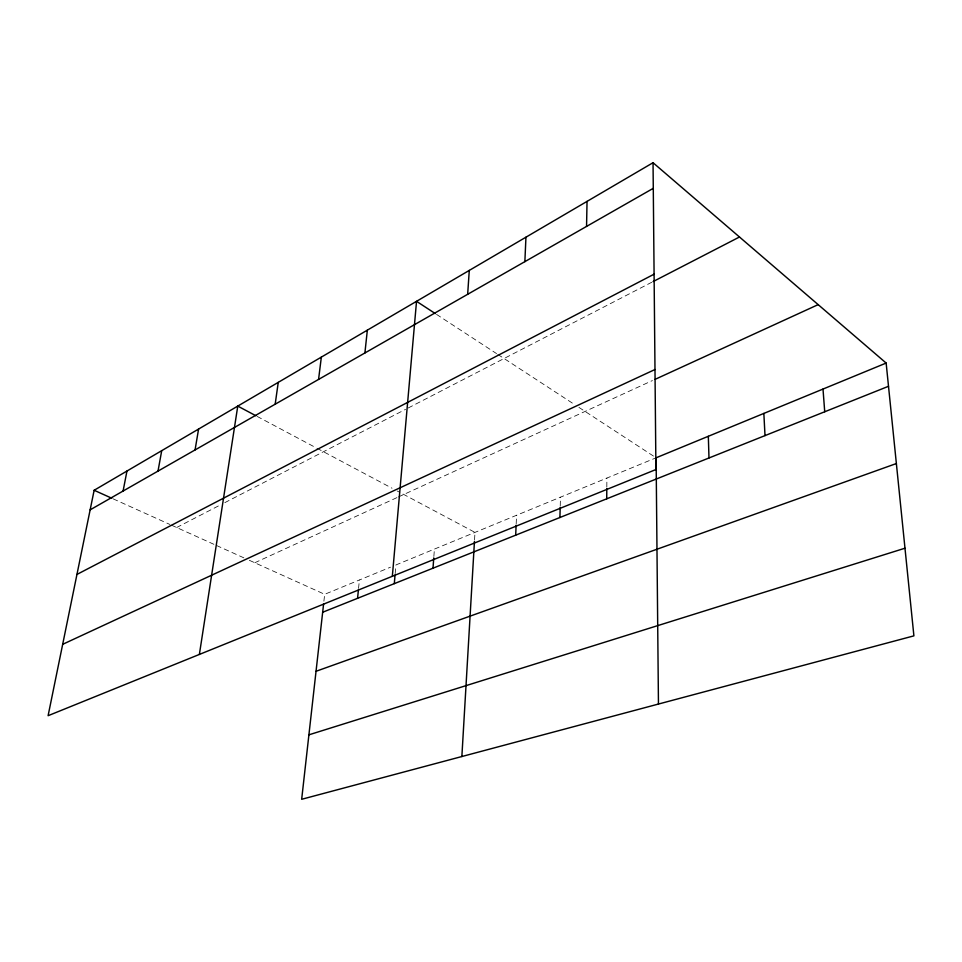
<?xml version="1.0" encoding="UTF-8"?>
<svg xmlns="http://www.w3.org/2000/svg" width="962" height="962" viewBox="0 0 962 962"><rect width="100%" height="100%" fill="white"/><g stroke="black" fill="none" stroke-linecap="round" stroke-linejoin="round"><path stroke-width="0.72" stroke-dasharray="4.81 3.61" d="M606.818 486.952L606.902 478.054M560.233 505.892L560.461 497.186M516.185 523.797L516.558 515.271M474.543 539.886L474.987 532.395L397.246 491.005M433.862 556.445L434.403 549.098M395.178 573.58L395.923 564.947L654.749 458.357M358.549 588.443L359.403 579.99M323.893 601.202L324.675 594.3L390.512 567.183M176.659 527.513L219.552 505.363M224.831 502.645L405.555 409.355M408.201 407.996L651.743 282.275M254.774 562.758L397.053 497.57M398.4 496.945L652.428 380.567M113.167 498.857L169.925 524.47M171.272 525.084L213.877 544.3M216.534 545.502L243.843 557.828M249.314 560.293L324.675 594.3M257.131 416.402L315.632 447.546M316.943 448.244L392.027 488.215M436.52 314.382L496.56 353.595M497.811 354.413L574.001 404.172M578.932 407.395L653.631 456.18"/><path stroke-width="1.44" d="M606.709 498.821L606.806 488.443M586.555 226.419L587.036 201.395M559.92 517.508L560.197 507.347M524.867 261.64L525.949 237.193M515.692 535.161L516.125 525.216M461.868 756.529L474.458 541.39M467.664 294.3L469.276 270.418M433.008 568.193L433.754 557.912M392.328 576.286L416.534 301.322L435.269 313.564M394.3 583.645L395.045 575.011M357.563 598.316L358.417 589.862M364.899 352.982L367.34 330.158M323.593 603.968L301.671 799.29L913.9 635.858L886.146 363.059L653.042 162.71L94.144 490.271L48.1 715.704L655.928 469.54L653.042 162.71M318.566 379.425L321.344 357.118M275.18 404.196L278.246 382.383M199.374 654.437L237.77 406.096L255.832 415.716M195.058 449.939L198.581 429.064M158.008 471.103L161.712 450.673M123.088 491.029L126.96 471.043M90.139 509.848L653.282 188.324M76.96 574.422L654.088 274.182M653.066 281.601L739.477 237.001M62.674 644.324L654.99 369.516M655.11 379.341L818.169 304.629M886.146 363.059L656.108 457.792L658.453 704.052M322.655 612.253L888.503 386.291M316.041 671.284L896.368 463.54M308.91 734.824L904.977 548.22M94.144 490.271L111.808 498.244M823.003 389.057L824.723 411.76M763.852 413.419L765.006 435.606M708.333 436.291L708.982 457.984"/></g></svg>
